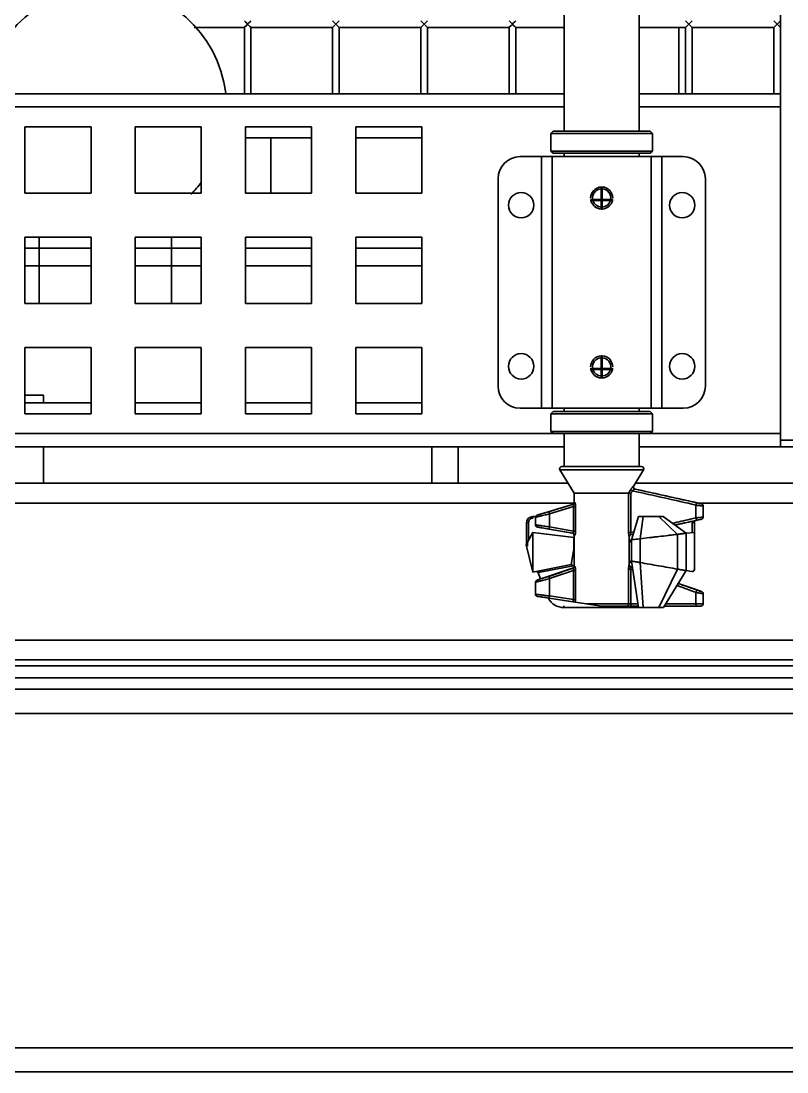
# Model space of a CAD drawing. Header units: millimetres. Extents: x 32496 to 166256, y 3504 to 23939.
# Drawn here: x 98131.5 to 98478.8, y 19902.3 to 20378.4 of the extents above; entities that cross this region are included whole.
import ezdxf

# ---------------------------------------------------------------- set-up
doc = ezdxf.new("R2010")
doc.units = ezdxf.units.MM
doc.layers.get('0').update_dxf_attribs({"lineweight": 35})

# ---------------------------------------------------------------- blocks, each defined once
blk = doc.blocks.new('8-1250')
at = {"linetype": 'Continuous'}
for p, q in [((-1551.13, -33362.79), (-1551.13, -34431.79)), ((-1585.13, -33446.27), (-1585.13, -34431.79)), ((-1487.13, -34414.79), (-1487.13, -33511.79)), ((-1752.81, -34384.79), (-1730.13, -34384.79)), ((-1730.13, -34381.79), (-1727.13, -34384.79)), ((-1730.13, -34384.79), (-1727.13, -34381.79)), ((-1730.13, -34384.79), (-1730.13, -34414.79)), ((-1730.01, -34384.67), (-1729.22, -34383.88)), ((-1729.22, -34383.88), (-1728.63, -34383.29)), ((-1727.13, -34384.79), (-1690.13, -34384.79)), ((-1727.13, -34384.79), (-1727.13, -34414.79)), ((-1690.13, -34381.79), (-1687.13, -34384.79)), ((-1690.13, -34384.79), (-1687.13, -34381.79)), ((-1690.13, -34384.79), (-1690.13, -34414.79)), ((-1690.01, -34384.67), (-1689.22, -34383.88)), ((-1689.22, -34383.88), (-1688.63, -34383.29)), ((-1687.13, -34384.79), (-1650.13, -34384.79)), ((-1687.13, -34384.79), (-1687.13, -34414.79)), ((-1650.13, -34381.79), (-1647.13, -34384.79)), ((-1650.13, -34384.79), (-1647.13, -34381.79)), ((-1650.13, -34384.79), (-1650.13, -34414.79)), ((-1650.01, -34384.67), (-1649.22, -34383.88)), ((-1649.22, -34383.88), (-1648.63, -34383.29)), ((-1647.13, -34384.79), (-1610.13, -34384.79)), ((-1647.13, -34384.79), (-1647.13, -34414.79)), ((-1610.13, -34381.79), (-1607.13, -34384.79)), ((-1610.13, -34384.79), (-1607.13, -34381.79)), ((-1610.13, -34384.79), (-1610.13, -34414.79)), ((-1610.01, -34384.67), (-1609.22, -34383.88)), ((-1609.22, -34383.88), (-1608.63, -34383.29)), ((-1607.13, -34384.79), (-1585.13, -34384.79)), ((-1607.13, -34384.79), (-1607.13, -34414.79)), ((-1551.13, -34384.79), (-1530.13, -34384.79)), ((-1533.13, -34414.79), (-1533.13, -34384.79)), ((-1530.13, -34381.79), (-1527.13, -34384.79)), ((-1530.13, -34384.79), (-1527.13, -34381.79)), ((-1530.13, -34384.79), (-1530.13, -34414.79)), ((-1530.01, -34384.67), (-1529.22, -34383.88)), ((-1529.22, -34383.88), (-1528.63, -34383.29)), ((-1527.13, -34384.79), (-1490.13, -34384.79)), ((-1527.13, -34384.79), (-1527.13, -34414.79)), ((-1490.13, -34381.79), (-1487.13, -34384.79)), ((-1490.13, -34384.79), (-1487.13, -34381.79)), ((-1490.13, -34384.79), (-1490.13, -34414.79)), ((-1490.01, -34384.67), (-1489.22, -34383.88)), ((-1489.22, -34383.88), (-1488.63, -34383.29)), ((-2211.13, -34414.79), (-1585.13, -34414.79)), ((-1551.13, -34414.79), (-1487.13, -34414.79)), ((-1487.13, -34574.79), (-1487.13, -34414.79)), ((-1585.13, -34420.79), (-2211.13, -34420.79)), ((-1487.13, -34420.79), (-1551.13, -34420.79)), ((-1799.63, -34429.79), (-1829.63, -34429.79)), ((-1829.63, -34429.79), (-1829.63, -34459.79)), ((-1799.63, -34459.79), (-1799.63, -34429.79)), ((-1749.63, -34429.79), (-1779.63, -34429.79)), ((-1779.63, -34429.79), (-1779.63, -34459.79)), ((-1749.63, -34459.79), (-1749.63, -34429.79)), ((-1699.63, -34429.79), (-1729.63, -34429.79)), ((-1729.63, -34429.79), (-1729.63, -34459.79)), ((-1699.63, -34459.79), (-1699.63, -34429.79)), ((-1649.63, -34429.79), (-1679.63, -34429.79)), ((-1679.63, -34429.79), (-1679.63, -34459.79)), ((-1649.63, -34459.79), (-1649.63, -34429.79)), ((-1590.13, -34431.79), (-1591.13, -34432.79)), ((-1545.13, -34432.79), (-1591.13, -34432.79)), ((-1591.13, -34432.79), (-1591.13, -34440.79)), ((-1546.13, -34431.79), (-1590.13, -34431.79)), ((-1546.13, -34431.79), (-1545.13, -34432.79)), ((-1545.13, -34432.79), (-1545.13, -34440.79)), ((-1729.63, -34434.79), (-1699.63, -34434.79)), ((-1718.13, -34459.79), (-1718.13, -34434.79)), ((-1679.63, -34434.79), (-1649.63, -34434.79)), ((-1605.13, -34443.29), (-1531.13, -34443.29)), ((-1595.43, -34557.29), (-1595.43, -34443.29)), ((-1591.13, -34440.79), (-1545.13, -34440.79)), ((-1590.13, -34441.79), (-1591.13, -34440.79)), ((-1590.63, -34557.29), (-1590.63, -34443.29)), ((-1590.13, -34441.79), (-1546.13, -34441.79)), ((-1585.13, -34441.79), (-1585.13, -34443.29)), ((-1551.13, -34441.79), (-1551.13, -34443.29)), ((-1546.13, -34441.79), (-1545.13, -34440.79)), ((-1545.63, -34443.29), (-1545.63, -34557.29)), ((-1540.83, -34443.29), (-1540.83, -34557.29)), ((-1615.13, -34453.29), (-1615.13, -34547.29)), ((-1568.38, -34457.05), (-1568.38, -34462.71)), ((-1568.13, -34467.04), (-1568.13, -34457.04)), ((-1568.13, -34467.04), (-1568.13, -34457.04)), ((-1567.88, -34462.71), (-1567.88, -34457.05)), ((-1521.13, -34453.29), (-1521.13, -34547.29)), ((-1829.63, -34459.79), (-1799.63, -34459.79)), ((-1779.63, -34459.79), (-1749.63, -34459.79)), ((-1729.63, -34459.79), (-1699.63, -34459.79)), ((-1679.63, -34459.79), (-1649.63, -34459.79)), ((-1568.38, -34462.71), (-1573.04, -34462.71)), ((-1573.04, -34462.71), (-1573.04, -34462.96)), ((-1572.99, -34463.21), (-1568.38, -34463.21)), ((-1568.38, -34463.21), (-1568.38, -34467.03)), ((-1563.21, -34462.71), (-1567.88, -34462.71)), ((-1567.88, -34463.21), (-1563.27, -34463.21)), ((-1567.88, -34467.03), (-1567.88, -34463.21)), ((-1563.21, -34462.96), (-1563.21, -34462.71)), ((-1799.63, -34479.79), (-1829.63, -34479.79)), ((-1829.63, -34479.79), (-1829.63, -34509.79)), ((-1823.13, -34479.79), (-1823.13, -34509.79)), ((-1799.63, -34509.79), (-1799.63, -34479.79)), ((-1749.63, -34479.79), (-1779.63, -34479.79)), ((-1779.63, -34479.79), (-1779.63, -34509.79)), ((-1763.13, -34479.79), (-1763.13, -34509.79)), ((-1749.63, -34509.79), (-1749.63, -34479.79)), ((-1699.63, -34479.79), (-1729.63, -34479.79)), ((-1729.63, -34479.79), (-1729.63, -34509.79)), ((-1699.63, -34509.79), (-1699.63, -34479.79)), ((-1649.63, -34479.79), (-1679.63, -34479.79)), ((-1679.63, -34479.79), (-1679.63, -34509.79)), ((-1649.63, -34509.79), (-1649.63, -34479.79)), ((-1799.63, -34484.79), (-1829.63, -34484.79)), ((-1749.63, -34484.79), (-1779.63, -34484.79)), ((-1699.63, -34484.79), (-1729.63, -34484.79)), ((-1649.63, -34484.79), (-1679.63, -34484.79)), ((-1799.63, -34492.79), (-1829.63, -34492.79)), ((-1749.63, -34492.79), (-1779.63, -34492.79)), ((-1699.63, -34492.79), (-1729.63, -34492.79)), ((-1649.63, -34492.79), (-1679.63, -34492.79)), ((-1829.63, -34509.79), (-1799.63, -34509.79)), ((-1779.63, -34509.79), (-1749.63, -34509.79)), ((-1729.63, -34509.79), (-1699.63, -34509.79)), ((-1679.63, -34509.79), (-1649.63, -34509.79)), ((-1799.63, -34529.79), (-1829.63, -34529.79)), ((-1829.63, -34529.79), (-1829.63, -34559.79)), ((-1799.63, -34559.79), (-1799.63, -34529.79)), ((-1749.63, -34529.79), (-1779.63, -34529.79)), ((-1779.63, -34529.79), (-1779.63, -34559.79)), ((-1749.63, -34559.79), (-1749.63, -34529.79)), ((-1699.63, -34529.79), (-1729.63, -34529.79)), ((-1729.63, -34529.79), (-1729.63, -34559.79)), ((-1699.63, -34559.79), (-1699.63, -34529.79)), ((-1649.63, -34529.79), (-1679.63, -34529.79)), ((-1679.63, -34529.79), (-1679.63, -34559.79)), ((-1649.63, -34559.79), (-1649.63, -34529.79)), ((-1568.38, -34533.55), (-1568.38, -34539.21)), ((-1568.13, -34543.54), (-1568.13, -34533.54)), ((-1568.13, -34543.54), (-1568.13, -34533.54)), ((-1567.88, -34539.21), (-1567.88, -34533.55)), ((-1568.38, -34539.21), (-1573.04, -34539.21)), ((-1573.04, -34539.21), (-1573.04, -34539.46)), ((-1572.99, -34539.71), (-1568.38, -34539.71)), ((-1568.38, -34539.71), (-1568.38, -34543.53)), ((-1563.21, -34539.21), (-1567.88, -34539.21)), ((-1567.88, -34539.71), (-1563.27, -34539.71)), ((-1567.88, -34543.53), (-1567.88, -34539.71)), ((-1563.21, -34539.46), (-1563.21, -34539.21)), ((-1829.63, -34551.29), (-1821.13, -34551.29)), ((-1821.13, -34554.79), (-1821.13, -34551.29)), ((-1799.63, -34554.79), (-1829.63, -34554.79)), ((-1749.63, -34554.79), (-1779.63, -34554.79)), ((-1699.63, -34554.79), (-1729.63, -34554.79)), ((-1649.63, -34554.79), (-1679.63, -34554.79)), ((-1605.13, -34557.29), (-1531.13, -34557.29)), ((-1585.13, -34557.29), (-1585.13, -34558.79)), ((-1551.13, -34557.29), (-1551.13, -34558.79)), ((-1829.63, -34559.79), (-1799.63, -34559.79)), ((-1779.63, -34559.79), (-1749.63, -34559.79)), ((-1729.63, -34559.79), (-1699.63, -34559.79)), ((-1679.63, -34559.79), (-1649.63, -34559.79)), ((-1590.13, -34558.79), (-1591.13, -34559.79)), ((-1545.13, -34559.79), (-1591.13, -34559.79)), ((-1591.13, -34559.79), (-1591.13, -34567.79)), ((-1546.13, -34558.79), (-1590.13, -34558.79)), ((-1546.13, -34558.79), (-1545.13, -34559.79)), ((-1545.13, -34559.79), (-1545.13, -34567.79)), ((-2211.13, -34568.79), (-1590.13, -34568.79)), ((-1591.13, -34567.79), (-1545.13, -34567.79)), ((-1590.13, -34568.79), (-1591.13, -34567.79)), ((-1590.13, -34568.79), (-1546.13, -34568.79)), ((-1585.13, -34568.79), (-1585.13, -34583.69)), ((-1551.13, -34568.79), (-1551.13, -34583.69)), ((-1546.13, -34568.79), (-1545.13, -34567.79)), ((-1546.13, -34568.79), (-1487.13, -34568.79)), ((-1407.13, -34571.79), (-1487.13, -34571.79)), ((-1487.13, -34571.79), (-1407.13, -34571.79)), ((-1585.13, -34574.79), (-2211.13, -34574.79)), ((-1821.13, -34591.29), (-1821.13, -34574.79)), ((-1645.13, -34574.79), (-1645.13, -34591.29)), ((-1633.13, -34591.29), (-1633.13, -34574.79)), ((-1487.13, -34574.79), (-1551.13, -34574.79)), ((-1487.13, -34574.79), (-1407.13, -34574.79)), ((-1549.21, -34585.21), (-1587.05, -34585.21)), ((-1580.63, -34595.69), (-1587.05, -34585.21)), ((-1550.06, -34583.69), (-1586.19, -34583.69)), ((-1553.61, -34592.39), (-1549.21, -34585.21)), ((-1583.32, -34591.29), (-2309.13, -34591.29)), ((-1555.95, -34595.69), (-1580.63, -34595.69)), ((-1580.63, -34595.69), (-1580.63, -34599.87)), ((-1555.94, -34595.69), (-1555.94, -34613.51)), ((-1553.64, -34592.39), (-1553.61, -34592.39)), ((-1552.97, -34593.89), (-1553.01, -34593.89)), ((-1552.97, -34593.89), (-1528.21, -34599.36)), ((-1386.63, -34591.29), (-1552.93, -34591.29)), ((-1580.73, -34600.29), (-2309.13, -34600.29)), ((-1580.63, -34599.87), (-1580.41, -34599.87)), ((-1554.96, -34613.51), (-1554.96, -34595.97)), ((-1528.21, -34599.36), (-1525.93, -34599.87)), ((-1528.21, -34599.36), (-1523.46, -34600.44)), ((-1523.44, -34600.44), (-1525.93, -34599.87)), ((-1386.63, -34600.29), (-1524.12, -34600.29)), ((-1523.44, -34600.44), (-1523.46, -34600.44)), ((-1581.34, -34600.83), (-1597, -34605.6)), ((-1592.13, -34605.22), (-1591.8, -34605.13)), ((-1591.8, -34605.13), (-1580.95, -34601.84)), ((-1591.8, -34605.13), (-1591.8, -34611.01)), ((-1581.11, -34600.83), (-1581.34, -34600.83)), ((-1579.95, -34601.84), (-1580.95, -34601.84)), ((-1580.95, -34612.93), (-1580.95, -34601.84)), ((-1579.95, -34612.93), (-1579.95, -34601.84)), ((-1525.43, -34606.98), (-1525.43, -34601.16)), ((-1522.13, -34606.59), (-1522.13, -34601.56)), ((-1602.25, -34609.29), (-1602.25, -34618.33)), ((-1601.25, -34609.07), (-1601.25, -34617.09)), ((-1599.36, -34606.29), (-1598.03, -34606.29)), ((-1598.13, -34610.09), (-1598.13, -34606.7)), ((-1597, -34605.6), (-1597.01, -34605.6)), ((-1551.38, -34606.29), (-1554.69, -34616.88)), ((-1551.39, -34606.29), (-1554.69, -34616.88)), ((-1551.38, -34606.29), (-1540.19, -34606.29)), ((-1549.38, -34606.29), (-1550.69, -34616.41)), ((-1542.19, -34606.29), (-1533.8, -34614.41)), ((-1529.83, -34613.94), (-1540.19, -34606.29)), ((-1534.88, -34610.21), (-1528.21, -34608.77)), ((-1525.87, -34608.25), (-1528.22, -34608.77)), ((-1523.46, -34607.71), (-1528.21, -34608.77)), ((-1527.05, -34613.61), (-1527.05, -34609.07)), ((-1526.05, -34616.22), (-1526.05, -34609.29)), ((-1523.45, -34607.71), (-1525.87, -34608.25)), ((-1523.46, -34607.71), (-1523.45, -34607.71)), ((-1523.45, -34607.71), (-1523.34, -34607.68)), ((-1601.72, -34618.02), (-1599.42, -34613.5)), ((-1599.42, -34613.5), (-1580.63, -34615.89)), ((-1599.42, -34631.5), (-1599.42, -34613.5)), ((-1598.13, -34610.09), (-1598.13, -34610.09)), ((-1596.92, -34611.16), (-1597.02, -34611.14)), ((-1596.92, -34611.16), (-1581.45, -34613.9)), ((-1591.8, -34611.01), (-1592.13, -34610.96)), ((-1592.03, -34611.99), (-1581.23, -34613.9)), ((-1580.95, -34612.93), (-1591.8, -34611.01)), ((-1581.45, -34613.9), (-1581.23, -34613.9)), ((-1580.95, -34612.93), (-1579.95, -34612.93)), ((-1555.94, -34613.51), (-1554.96, -34613.51)), ((-1553.54, -34613.2), (-1554.96, -34613.51)), ((-1554.88, -34614.52), (-1553.89, -34614.31)), ((-1554.88, -34614.52), (-1554.84, -34614.52)), ((-1554.84, -34614.52), (-1553.89, -34614.31)), ((-1533.8, -34630.16), (-1533.8, -34614.41)), ((-1529.83, -34613.94), (-1526.13, -34613.5)), ((-1529.83, -34613.94), (-1529.83, -34630.85)), ((-1526.13, -34613.5), (-1526.13, -34630.31)), ((-1602.33, -34619.2), (-1602.01, -34618.57)), ((-1599.42, -34631.5), (-1602.33, -34619.2)), ((-1601.77, -34619.72), (-1602.18, -34618.7)), ((-1602.01, -34618.57), (-1601.72, -34618.02)), ((-1601.77, -34619.72), (-1601.72, -34618.02)), ((-1580.8, -34621.12), (-1580.78, -34615.87)), ((-1580.42, -34614.89), (-1580.63, -34614.89)), ((-1580.63, -34614.89), (-1580.63, -34628.83)), ((-1555.63, -34615.5), (-1555.66, -34615.5)), ((-1555.63, -34615.5), (-1555.63, -34628.18)), ((-1555.63, -34616.99), (-1554.74, -34616.88)), ((-1554.74, -34616.88), (-1554.55, -34616.86)), ((-1554.69, -34616.88), (-1550.69, -34616.41)), ((-1554.69, -34626.49), (-1554.69, -34616.88)), ((-1550.69, -34616.41), (-1550.69, -34627.2)), ((-1526.13, -34616.44), (-1526.05, -34616.22)), ((-1581.99, -34628.05), (-1580.8, -34621.12)), ((-1599.42, -34631.5), (-1581.96, -34628.04)), ((-1596.06, -34631.59), (-1581.12, -34628.63)), ((-1580.63, -34628.83), (-1580.41, -34628.83)), ((-1555.67, -34628.18), (-1555.63, -34628.18)), ((-1555.63, -34627.08), (-1554.57, -34627.26)), ((-1554.73, -34626.49), (-1554.69, -34626.49)), ((-1554.69, -34626.49), (-1551.38, -34647.59)), ((-1554.69, -34626.5), (-1551.39, -34647.59)), ((-1550.69, -34627.2), (-1549.38, -34647.59)), ((-1581.31, -34629.78), (-1597.03, -34635.04)), ((-1596.93, -34631.84), (-1595.82, -34634.63)), ((-1591.8, -34634.42), (-1580.95, -34630.8)), ((-1581.08, -34629.78), (-1581.31, -34629.78)), ((-1579.95, -34630.8), (-1580.95, -34630.8)), ((-1580.95, -34643.92), (-1580.95, -34630.8)), ((-1579.95, -34644.16), (-1579.95, -34630.8)), ((-1554.96, -34630.2), (-1555.94, -34630.2)), ((-1555.94, -34630.2), (-1555.94, -34645.89)), ((-1554.96, -34629.12), (-1555, -34629.12)), ((-1554.24, -34629.38), (-1555, -34629.12)), ((-1554.96, -34629.12), (-1554.24, -34629.37)), ((-1554.96, -34645.89), (-1554.96, -34630.2)), ((-1554.96, -34630.2), (-1554.06, -34630.51)), ((-1533.8, -34630.16), (-1542.19, -34647.59)), ((-1540.18, -34647.56), (-1529.83, -34630.85)), ((-1527.3, -34631.3), (-1529.83, -34630.85)), ((-1598.13, -34641.53), (-1598.13, -34636.15)), ((-1597.03, -34635.04), (-1597.04, -34635.04)), ((-1592.13, -34634.51), (-1591.8, -34634.42)), ((-1591.8, -34634.42), (-1591.8, -34642.3)), ((-1533.37, -34636.61), (-1533.34, -34636.53)), ((-1528.1, -34638.43), (-1523.34, -34640.13)), ((-1596.93, -34642.58), (-1597.03, -34642.57)), ((-1596.9, -34642.59), (-1596.93, -34642.58)), ((-1596.9, -34642.59), (-1568.2, -34646.88)), ((-1591.8, -34642.3), (-1592.13, -34642.26)), ((-1592, -34643.29), (-1581.15, -34644.91)), ((-1580.95, -34643.92), (-1591.8, -34642.3)), ((-1525.43, -34645.89), (-1525.43, -34640.67)), ((-1523.33, -34640.13), (-1523.34, -34640.13)), ((-1522.13, -34645.89), (-1522.13, -34641.3)), ((-1585.22, -34646.86), (-1585.22, -34647.59)), ((-1551.38, -34647.59), (-1585.22, -34647.59)), ((-1580.37, -34645.02), (-1580.63, -34645.02)), ((-1574.82, -34645.89), (-1551.65, -34645.89)), ((-1568.05, -34646.89), (-1551.5, -34646.89)), ((-1551.38, -34647.59), (-1540.19, -34647.59)), ((-1540.19, -34647.59), (-1540.18, -34647.56)), ((-1539.76, -34646.89), (-1523.13, -34646.89)), ((-1539.14, -34645.89), (-1522.13, -34645.89)), ((-1386.63, -34662.29), (-2309.13, -34662.29)), ((-1303.63, -34671.29), (-2392.13, -34671.29)), ((3761.37, -34674.01), (-7907.13, -34674.01)), ((3761.37, -34679.48), (-7907.13, -34679.48)), ((3115.87, -34684.6), (-7857.13, -34684.6)), ((3115.87, -34695.54), (-7857.13, -34695.54)), ((4052.87, -34847.03), (-7783.13, -34847.03)), ((4052.87, -34857.98), (-7783.13, -34857.98))]:
    blk.add_line(p, q, dxfattribs=at)
for points in [[(-1728.63, -34383.29), (-1729.21, -34382.7), (-1729.69, -34382.23)], [(-1727.24, -34381.9), (-1727.56, -34382.22), (-1728.05, -34382.71), (-1728.63, -34383.29)], [(-1728.63, -34383.29), (-1728.04, -34383.88), (-1727.57, -34384.35), (-1727.24, -34384.67)], [(-1688.63, -34383.29), (-1689.21, -34382.7), (-1689.69, -34382.23)], [(-1687.24, -34381.9), (-1687.56, -34382.22), (-1688.05, -34382.71), (-1688.63, -34383.29)], [(-1688.63, -34383.29), (-1688.04, -34383.88), (-1687.57, -34384.35), (-1687.24, -34384.67)], [(-1648.63, -34383.29), (-1649.21, -34382.7), (-1649.69, -34382.23)], [(-1647.24, -34381.9), (-1647.56, -34382.22), (-1648.05, -34382.71), (-1648.63, -34383.29)], [(-1648.63, -34383.29), (-1648.04, -34383.88), (-1647.57, -34384.35), (-1647.24, -34384.67)], [(-1608.63, -34383.29), (-1609.21, -34382.7), (-1609.69, -34382.23)], [(-1607.24, -34381.9), (-1607.56, -34382.22), (-1608.05, -34382.71), (-1608.63, -34383.29)], [(-1608.63, -34383.29), (-1608.04, -34383.88), (-1607.57, -34384.35), (-1607.24, -34384.67)], [(-1528.63, -34383.29), (-1529.21, -34382.7), (-1529.69, -34382.23)], [(-1527.24, -34381.9), (-1527.56, -34382.22), (-1528.05, -34382.71), (-1528.63, -34383.29)], [(-1528.63, -34383.29), (-1528.04, -34383.88), (-1527.57, -34384.35), (-1527.24, -34384.67)], [(-1488.63, -34383.29), (-1489.21, -34382.7), (-1489.69, -34382.23)], [(-1487.24, -34381.9), (-1487.56, -34382.22), (-1488.05, -34382.71), (-1488.63, -34383.29)], [(-1488.63, -34383.29), (-1488.04, -34383.88), (-1487.57, -34384.35), (-1487.24, -34384.67)], [(-1523.44, -34600.44), (-1523.35, -34600.47), (-1523.17, -34600.51), (-1523.04, -34600.54), (-1522.94, -34600.57), (-1522.85, -34600.6), (-1522.74, -34600.64), (-1522.61, -34600.71), (-1522.47, -34600.81), (-1522.34, -34600.94), (-1522.24, -34601.11), (-1522.16, -34601.31), (-1522.13, -34601.53), (-1522.13, -34601.56)], [(-1598.13, -34606.7), (-1598.12, -34606.61), (-1598.06, -34606.33), (-1597.92, -34606.1), (-1597.76, -34605.93), (-1597.62, -34605.83), (-1597.52, -34605.78), (-1597.44, -34605.74), (-1597.37, -34605.72), (-1597.29, -34605.69), (-1597.2, -34605.66), (-1597.1, -34605.63), (-1597.01, -34605.6)], [(-1522.13, -34606.59), (-1522.13, -34606.63), (-1522.16, -34606.85), (-1522.24, -34607.05), (-1522.34, -34607.22), (-1522.47, -34607.35), (-1522.61, -34607.45), (-1522.75, -34607.52), (-1522.85, -34607.56), (-1522.94, -34607.59), (-1523.04, -34607.61), (-1523.17, -34607.64), (-1523.34, -34607.68)], [(-1597.02, -34611.14), (-1597.12, -34611.12), (-1597.2, -34611.11), (-1597.26, -34611.09), (-1597.32, -34611.08), (-1597.39, -34611.06), (-1597.49, -34611.03), (-1597.63, -34610.96), (-1597.8, -34610.83), (-1597.96, -34610.65), (-1598.07, -34610.42), (-1598.13, -34610.16), (-1598.13, -34610.09)], [(-1554.55, -34616.86), (-1554.14, -34616.81), (-1553.5, -34616.74)], [(-1552.68, -34616.64), (-1551.71, -34616.53), (-1550.69, -34616.41)], [(-1598.13, -34636.15), (-1598.12, -34636.04), (-1598.05, -34635.76), (-1597.91, -34635.52), (-1597.75, -34635.36), (-1597.61, -34635.27), (-1597.52, -34635.22), (-1597.44, -34635.19), (-1597.36, -34635.15), (-1597.28, -34635.12), (-1597.18, -34635.09), (-1597.06, -34635.05), (-1597.04, -34635.04)], [(-1533.39, -34636.6), (-1526.19, -34639.1), (-1523.33, -34640.13)], [(-1597.03, -34642.57), (-1597.12, -34642.56), (-1597.19, -34642.54), (-1597.25, -34642.53), (-1597.31, -34642.52), (-1597.37, -34642.5), (-1597.48, -34642.47), (-1597.64, -34642.39), (-1597.81, -34642.26), (-1597.96, -34642.08), (-1598.07, -34641.86), (-1598.13, -34641.6), (-1598.13, -34641.53)], [(-1523.33, -34640.13), (-1523.22, -34640.17), (-1523.04, -34640.24), (-1522.9, -34640.3), (-1522.8, -34640.34), (-1522.7, -34640.39), (-1522.57, -34640.46), (-1522.42, -34640.59), (-1522.28, -34640.77), (-1522.18, -34640.99), (-1522.13, -34641.24), (-1522.13, -34641.3)]]:
    blk.add_lwpolyline(points, dxfattribs=at)
for centre in [(-1604.63, -34465.29), (-1531.63, -34465.29), (-1604.63, -34538.29), (-1531.63, -34538.29)]:
    blk.add_circle(centre, 5.75, dxfattribs=at)
for centre, radius, start, end in [((-1793.13, -34421.29), 55, 6.9888, 172.9825), ((-1605.13, -34453.29), 10, 90, 180), ((-1531.13, -34453.29), 10, 0, 90), ((-1793.13, -34421.29), 55, 314.8525, 322.5154), ((-1568.13, -34462.04), 5, 92.866, 180), ((-1568.13, -34462.04), 5, 87.1597, 92.8498), ((-1568.13, -34462.04), 5, 0, 87.1335), ((-1568.13, -34462.04), 4.13, 93.467, 189.3474), ((-1568.13, -34462.04), 4, 90, 93.5854), ((-1568.13, -34462.04), 4, 86.4157, 90), ((-1568.13, -34462.04), 4.13, 350.6526, 86.533), ((-1568.13, -34462.04), 5, 187.0798, 190.6197), ((-1568.13, -34462.04), 5, 190.5936, 193.5369), ((-1568.13, -34462.04), 5, 193.5497, 267.134), ((-1568.13, -34462.04), 4.13, 196.4614, 266.533), ((-1568.13, -34462.04), 4, 189.6635, 197.0293), ((-1568.13, -34462.04), 4, 266.4167, 270), ((-1568.13, -34462.04), 5, 267.1478, 272.8715), ((-1568.13, -34462.04), 4, 270, 273.5849), ((-1568.13, -34462.04), 5, 272.8665, 346.4503), ((-1568.13, -34462.04), 4.13, 273.467, 343.5386), ((-1568.13, -34462.04), 4, 342.9707, 350.3365), ((-1568.13, -34462.04), 5, 346.4685, 349.4113), ((-1568.13, -34462.04), 5, 349.3804, 352.9203), ((-1568.13, -34538.54), 5, 92.866, 180), ((-1568.13, -34538.54), 5, 87.1597, 92.8498), ((-1568.13, -34538.54), 5, 0, 87.1335), ((-1568.13, -34538.54), 4.13, 93.467, 189.3474), ((-1568.13, -34538.54), 4, 90, 93.5854), ((-1568.13, -34538.54), 4, 86.4151, 90), ((-1568.13, -34538.54), 4.13, 350.6526, 86.533), ((-1568.13, -34538.54), 5, 187.0798, 190.6197), ((-1568.13, -34538.54), 5, 190.5935, 193.5369), ((-1568.13, -34538.54), 5, 193.5497, 267.134), ((-1568.13, -34538.54), 4.13, 196.4614, 266.533), ((-1568.13, -34538.54), 4, 189.6635, 197.0293), ((-1568.13, -34538.54), 4, 266.4167, 270), ((-1568.13, -34538.54), 4, 270, 273.5849), ((-1568.13, -34538.54), 5, 272.8665, 346.4503), ((-1568.13, -34538.54), 4.13, 273.467, 343.5386), ((-1568.13, -34538.54), 4, 342.9707, 350.3365), ((-1568.13, -34538.54), 5, 346.4685, 349.4113), ((-1568.13, -34538.54), 5, 349.3804, 352.9203), ((-1605.13, -34547.29), 10, 180, 270), ((-1568.13, -34538.54), 5, 267.1478, 272.8715), ((-1531.13, -34547.29), 10, 270, 0), ((-1586.19, -34584.69), 1, 90, 211.4875), ((-1550.06, -34584.69), 1, 328.5125, 90), ((-2298.21, -34131.37), 875.53, 327.97208, 328.09093), ((-2207.39, -34182.56), 772.38, 327.6399, 327.75394), ((-1552.76, -34592.92), 1, 148.5125, 257.5428), ((-1581.63, -34599.87), 1, 286.9293, 0), ((-1599.25, -34609.29), 3, 92.1421, 179.9966), ((-1529.05, -34609.29), 3, 359.9966, 18.7777), ((-1581.63, -34614.89), 1, 0, 79.9293), ((-1554.63, -34615.5), 1, 102.1886, 180), ((-1601.25, -34618.33), 1, 179.9965, 201.7613), ((-1581.63, -34628.83), 1, 288.5, 0), ((-1554.63, -34628.18), 1, 180, 250.8803), ((-1597.86, -34632.21), 1, 21.7616, 93.7411), ((271.05, -40202.23), 5872.19, 108.385411, 108.49941), ((-1527.13, -34630.31), 1, 260.0579, 0), ((-1585.22, -34639.59), 8, 207.6323, 269.9966), ((-1575.02, -34623.95), 20.83, 253.4636, 253.614), ((-1573.31, -34592.9), 52.6, 262.0095, 262.2854), ((-1568.05, -34645.89), 1, 261.5, 270), ((-1542.94, -34639.59), 8, 293.1779, 294.0382), ((-1523.13, -34645.89), 1, 270, 0)]:
    blk.add_arc(centre, radius, start, end, dxfattribs=at)
for points, knots in [([(-1555.95, -34595.69), (-1555.95, -34595.69), (-1555.94, -34595.69), (-1555.94, -34595.69), (-1555.94, -34595.69)], [0, 0, 0, 0, 0.496886, 1, 1, 1, 1]), ([(-1554.96, -34595.97), (-1555.07, -34595.94), (-1555.39, -34595.85), (-1555.72, -34595.75), (-1555.94, -34595.69)], [0, 0, 0, 0, 0.33359, 1, 1, 1, 1]), ([(-1553.64, -34592.39), (-1553.65, -34592.39), (-1553.67, -34592.41), (-1553.7, -34592.43), (-1553.75, -34592.48), (-1553.81, -34592.54), (-1553.87, -34592.61), (-1553.98, -34592.74), (-1554.14, -34592.93), (-1554.34, -34593.19), (-1554.55, -34593.49), (-1554.77, -34593.81), (-1554.91, -34594.03), (-1554.99, -34594.15)], [0, 0, 0, 0, 0.010036, 0.029396, 0.058071, 0.095826, 0.142229, 0.196176, 0.323596, 0.473805, 0.639783, 0.817141, 1, 1, 1, 1]), ([(-1554.14, -34594.67), (-1554.32, -34594.56), (-1554.57, -34594.4), (-1554.85, -34594.23), (-1554.95, -34594.17), (-1554.99, -34594.15)], [0, 0, 0, 0, 0.650431, 0.877879, 1, 1, 1, 1]), ([(-1554.14, -34594.67), (-1554.02, -34594.57), (-1553.84, -34594.42), (-1553.59, -34594.24), (-1553.43, -34594.12), (-1553.28, -34594.03), (-1553.17, -34593.96), (-1553.1, -34593.93), (-1553.06, -34593.91), (-1553.03, -34593.9), (-1553.01, -34593.89), (-1553.01, -34593.89)], [0, 0, 0, 0, 0.344207, 0.507801, 0.658616, 0.78891, 0.893666, 0.933953, 0.965277, 0.987348, 1, 1, 1, 1]), ([(-1554.14, -34594.67), (-1549.29, -34595.75), (-1539.72, -34597.9), (-1530.15, -34600.07), (-1525.43, -34601.17)], [0, 0, 0, 0, 0.505729, 1, 1, 1, 1]), ([(-1553.64, -34592.39), (-1553.67, -34592.43), (-1553.75, -34592.59), (-1553.79, -34592.78), (-1553.79, -34592.92)], [0, 0, 0, 0, 0.232143, 1, 1, 1, 1]), ([(-1553.79, -34592.92), (-1553.79, -34593.03), (-1553.75, -34593.27), (-1553.57, -34593.58), (-1553.31, -34593.79), (-1553.11, -34593.87), (-1553.01, -34593.89)], [0, 0, 0, 0, 0.261674, 0.525393, 0.775295, 1, 1, 1, 1]), ([(-1528.22, -34599.43), (-1532.31, -34598.5), (-1540.57, -34596.65), (-1548.83, -34594.81), (-1553.01, -34593.89)], [0, 0, 0, 0, 0.495116, 1, 1, 1, 1]), ([(-1581.11, -34600.83), (-1580.91, -34600.77), (-1580.55, -34600.51), (-1580.41, -34600.08), (-1580.41, -34599.87)], [0, 0, 0, 0, 0.497546, 1, 1, 1, 1]), ([(-1579.95, -34601.84), (-1579.95, -34601.59), (-1579.97, -34601.12), (-1580.08, -34600.51), (-1580.21, -34600.11), (-1580.32, -34599.92), (-1580.39, -34599.87), (-1580.41, -34599.87)], [0, 0, 0, 0, 0.36478, 0.67883, 0.896618, 0.961503, 1, 1, 1, 1]), ([(-1531.64, -34598.62), (-1531.35, -34598.68), (-1530.21, -34598.92), (-1529.06, -34599.17), (-1528.21, -34599.36)], [0, 0, 0, 0, 0.254214, 1, 1, 1, 1]), ([(-1524.9, -34600.19), (-1525.17, -34600.12), (-1526.28, -34599.87), (-1527.39, -34599.62), (-1528.22, -34599.43)], [0, 0, 0, 0, 0.249469, 1, 1, 1, 1]), ([(-1524.9, -34600.19), (-1524.94, -34600.18), (-1525.03, -34600.24), (-1525.11, -34600.34), (-1525.23, -34600.52), (-1525.34, -34600.8), (-1525.4, -34601.04), (-1525.43, -34601.16)], [0, 0, 0, 0, 0.125002, 0.226611, 0.355508, 0.67167, 1, 1, 1, 1]), ([(-1523.56, -34600.47), (-1523.67, -34600.45), (-1524.11, -34600.36), (-1524.55, -34600.27), (-1524.9, -34600.19)], [0, 0, 0, 0, 0.231241, 1, 1, 1, 1]), ([(-1523.23, -34600.54), (-1523.25, -34600.53), (-1523.37, -34600.51), (-1523.48, -34600.49), (-1523.56, -34600.47)], [0, 0, 0, 0, 0.222408, 1, 1, 1, 1]), ([(-1523.46, -34600.44), (-1523.43, -34600.45), (-1523.32, -34600.47), (-1523.22, -34600.5), (-1523.15, -34600.52)], [0, 0, 0, 0, 0.280968, 1, 1, 1, 1]), ([(-1523.15, -34600.52), (-1523.11, -34600.53), (-1523.06, -34600.54), (-1523, -34600.55), (-1522.97, -34600.56), (-1522.94, -34600.57), (-1522.93, -34600.58), (-1522.92, -34600.58), (-1522.91, -34600.58), (-1522.91, -34600.59), (-1522.92, -34600.59), (-1522.92, -34600.59), (-1522.93, -34600.59), (-1522.95, -34600.58), (-1522.97, -34600.58), (-1523.03, -34600.57), (-1523.11, -34600.56), (-1523.19, -34600.55), (-1523.23, -34600.54)], [0, 0, 0, 0, 0.196732, 0.273735, 0.335828, 0.382571, 0.413781, 0.423565, 0.429552, 0.432293, 0.435653, 0.442552, 0.453321, 0.486584, 0.535387, 0.599506, 0.772176, 1, 1, 1, 1]), ([(-1598.13, -34606.7), (-1598.13, -34606.7), (-1598.11, -34606.69), (-1598.09, -34606.69), (-1598.06, -34606.67), (-1598, -34606.66), (-1597.94, -34606.64), (-1597.82, -34606.61), (-1597.64, -34606.56), (-1597.38, -34606.49), (-1597.07, -34606.42), (-1596.71, -34606.33), (-1596.31, -34606.24), (-1595.88, -34606.13), (-1595.23, -34605.98), (-1594.35, -34605.77), (-1593.26, -34605.5), (-1592.51, -34605.31), (-1592.13, -34605.22)], [0, 0, 0, 0, 0.001636, 0.00559, 0.011998, 0.020882, 0.032207, 0.045913, 0.080127, 0.123192, 0.175087, 0.234652, 0.300966, 0.374099, 0.453253, 0.62429, 0.8095, 1, 1, 1, 1]), ([(-1592.14, -34604.18), (-1593.1, -34604.47), (-1594.44, -34604.86), (-1596.06, -34605.32), (-1596.73, -34605.52), (-1597, -34605.6)], [0, 0, 0, 0, 0.59111, 0.830375, 1, 1, 1, 1]), ([(-1592.14, -34604.18), (-1592.14, -34604.18), (-1592.13, -34604.19), (-1592.12, -34604.21), (-1592.09, -34604.26), (-1592.06, -34604.35), (-1592.01, -34604.47), (-1591.96, -34604.62), (-1591.89, -34604.84), (-1591.83, -34605.02), (-1591.8, -34605.13)], [0, 0, 0, 0, 0.008478, 0.024601, 0.083085, 0.178864, 0.308694, 0.466592, 0.641874, 1, 1, 1, 1]), ([(-1581.11, -34600.83), (-1581.09, -34600.83), (-1581.04, -34600.84), (-1580.99, -34600.9), (-1580.94, -34600.99), (-1580.9, -34601.11), (-1580.88, -34601.27), (-1580.88, -34601.52), (-1580.92, -34601.71), (-1580.95, -34601.84)], [0, 0, 0, 0, 0.05395, 0.122041, 0.212809, 0.329306, 0.469619, 0.630912, 1, 1, 1, 1]), ([(-1525.43, -34601.16), (-1525.36, -34601.17), (-1525.1, -34601.21), (-1524.83, -34601.25), (-1524.63, -34601.27)], [0, 0, 0, 0, 0.246392, 1, 1, 1, 1]), ([(-1524.63, -34601.27), (-1524.47, -34601.29), (-1524.15, -34601.33), (-1523.69, -34601.39), (-1523.27, -34601.44), (-1522.94, -34601.48), (-1522.71, -34601.51), (-1522.56, -34601.52), (-1522.44, -34601.54), (-1522.33, -34601.55), (-1522.25, -34601.56), (-1522.19, -34601.56), (-1522.16, -34601.56), (-1522.14, -34601.56), (-1522.13, -34601.56), (-1522.13, -34601.56), (-1522.13, -34601.56)], [0, 0, 0, 0, 0.193425, 0.378978, 0.551723, 0.703439, 0.770093, 0.828992, 0.879924, 0.922635, 0.956206, 0.98034, 0.988878, 0.994994, 0.99867, 1, 1, 1, 1]), ([(-1601.25, -34609.07), (-1601.37, -34609.07), (-1601.55, -34609.08), (-1601.79, -34609.1), (-1601.95, -34609.13), (-1602.08, -34609.16), (-1602.18, -34609.2), (-1602.25, -34609.25), (-1602.25, -34609.29)], [0, 0, 0, 0, 0.350013, 0.521114, 0.675512, 0.803255, 0.89886, 1, 1, 1, 1]), ([(-1601.25, -34609.07), (-1601.25, -34608.82), (-1601.15, -34608.31), (-1600.74, -34607.66), (-1600.1, -34607.21), (-1599.59, -34607.08), (-1599.34, -34607.07)], [0, 0, 0, 0, 0.247435, 0.496244, 0.747245, 1, 1, 1, 1]), ([(-1599.36, -34606.29), (-1599.36, -34606.29), (-1599.36, -34606.3), (-1599.36, -34606.3), (-1599.36, -34606.32), (-1599.36, -34606.35), (-1599.36, -34606.38), (-1599.35, -34606.43), (-1599.35, -34606.52), (-1599.35, -34606.63), (-1599.35, -34606.77), (-1599.33, -34606.91), (-1599.33, -34607.02), (-1599.34, -34607.07)], [0, 0, 0, 0, 0.004573, 0.018197, 0.040776, 0.072214, 0.11235, 0.160781, 0.280754, 0.428836, 0.601763, 0.795931, 1, 1, 1, 1]), ([(-1525.43, -34606.98), (-1526.31, -34607.18), (-1529.84, -34607.98), (-1533.37, -34608.76), (-1536.03, -34609.35)], [0, 0, 0, 0, 0.248328, 1, 1, 1, 1]), ([(-1534.92, -34610.18), (-1534.36, -34610.06), (-1532.13, -34609.57), (-1529.89, -34609.07), (-1528.22, -34608.7)], [0, 0, 0, 0, 0.251036, 1, 1, 1, 1]), ([(-1528.22, -34608.77), (-1528.48, -34608.82), (-1529.54, -34609.05), (-1530.61, -34609.28), (-1531.41, -34609.45)], [0, 0, 0, 0, 0.246046, 1, 1, 1, 1]), ([(-1528.22, -34608.7), (-1527.95, -34608.64), (-1526.84, -34608.39), (-1525.73, -34608.15), (-1524.9, -34607.96)], [0, 0, 0, 0, 0.250532, 1, 1, 1, 1]), ([(-1526.05, -34609.29), (-1526.05, -34609.26), (-1526.12, -34609.21), (-1526.22, -34609.17), (-1526.35, -34609.13), (-1526.51, -34609.11), (-1526.74, -34609.08), (-1526.93, -34609.07), (-1527.05, -34609.07)], [0, 0, 0, 0, 0.10114, 0.196745, 0.32449, 0.478889, 0.649991, 1, 1, 1, 1]), ([(-1524.63, -34606.88), (-1524.7, -34606.89), (-1524.96, -34606.92), (-1525.23, -34606.96), (-1525.43, -34606.98)], [0, 0, 0, 0, 0.254138, 1, 1, 1, 1]), ([(-1524.9, -34607.96), (-1524.95, -34607.97), (-1525.03, -34607.91), (-1525.12, -34607.81), (-1525.2, -34607.68), (-1525.27, -34607.52), (-1525.36, -34607.29), (-1525.4, -34607.11), (-1525.43, -34606.98)], [0, 0, 0, 0, 0.124928, 0.226473, 0.355256, 0.506808, 0.671618, 1, 1, 1, 1]), ([(-1524.9, -34607.96), (-1524.79, -34607.93), (-1524.34, -34607.84), (-1523.89, -34607.74), (-1523.56, -34607.68)], [0, 0, 0, 0, 0.255482, 1, 1, 1, 1]), ([(-1522.13, -34606.59), (-1522.13, -34606.59), (-1522.13, -34606.59), (-1522.14, -34606.59), (-1522.16, -34606.59), (-1522.19, -34606.59), (-1522.25, -34606.6), (-1522.33, -34606.61), (-1522.44, -34606.62), (-1522.56, -34606.63), (-1522.71, -34606.65), (-1522.94, -34606.67), (-1523.27, -34606.71), (-1523.69, -34606.76), (-1524.15, -34606.82), (-1524.47, -34606.86), (-1524.63, -34606.88)], [0, 0, 0, 0, 0.001316, 0.004982, 0.01109, 0.019628, 0.043806, 0.07725, 0.119952, 0.17124, 0.230094, 0.296331, 0.448683, 0.620756, 0.806986, 1, 1, 1, 1]), ([(-1523.56, -34607.68), (-1523.53, -34607.67), (-1523.42, -34607.65), (-1523.31, -34607.63), (-1523.23, -34607.62)], [0, 0, 0, 0, 0.276745, 1, 1, 1, 1]), ([(-1523.15, -34607.64), (-1523.17, -34607.64), (-1523.28, -34607.67), (-1523.38, -34607.69), (-1523.46, -34607.71)], [0, 0, 0, 0, 0.217132, 1, 1, 1, 1]), ([(-1523.23, -34607.62), (-1523.18, -34607.61), (-1523.13, -34607.6), (-1523.05, -34607.59), (-1523.01, -34607.58), (-1522.98, -34607.57), (-1522.95, -34607.57), (-1522.93, -34607.57), (-1522.92, -34607.57), (-1522.92, -34607.57), (-1522.92, -34607.57), (-1522.92, -34607.58), (-1522.93, -34607.58), (-1522.95, -34607.58), (-1522.97, -34607.59), (-1523.01, -34607.6), (-1523.07, -34607.62), (-1523.12, -34607.63), (-1523.15, -34607.64)], [0, 0, 0, 0, 0.226445, 0.319214, 0.397514, 0.460779, 0.508701, 0.541069, 0.557818, 0.560836, 0.563834, 0.570242, 0.580479, 0.612641, 0.660383, 0.723515, 0.801544, 1, 1, 1, 1]), ([(-1592.13, -34610.96), (-1592.52, -34610.9), (-1593.28, -34610.79), (-1594.38, -34610.63), (-1595.26, -34610.51), (-1595.91, -34610.42), (-1596.34, -34610.36), (-1596.74, -34610.31), (-1597.09, -34610.26), (-1597.39, -34610.21), (-1597.62, -34610.18), (-1597.77, -34610.16), (-1597.86, -34610.14), (-1597.94, -34610.13), (-1598.01, -34610.12), (-1598.06, -34610.11), (-1598.09, -34610.1), (-1598.11, -34610.1), (-1598.13, -34610.09), (-1598.13, -34610.09)], [0, 0, 0, 0, 0.194475, 0.380433, 0.55302, 0.631441, 0.704377, 0.770709, 0.829194, 0.880022, 0.922582, 0.940427, 0.955956, 0.969167, 0.980056, 0.988606, 0.994789, 0.998582, 1, 1, 1, 1]), ([(-1596.89, -34611.16), (-1596.82, -34611.17), (-1596.53, -34611.23), (-1596.23, -34611.28), (-1595.99, -34611.32)], [0, 0, 0, 0, 0.203045, 1, 1, 1, 1]), ([(-1595.99, -34611.32), (-1595.71, -34611.36), (-1594.39, -34611.58), (-1593.07, -34611.81), (-1592.03, -34611.99)], [0, 0, 0, 0, 0.210181, 1, 1, 1, 1]), ([(-1592.03, -34611.99), (-1592.02, -34611.99), (-1592.02, -34611.98), (-1592.01, -34611.97), (-1592, -34611.95), (-1591.99, -34611.9), (-1591.96, -34611.82), (-1591.93, -34611.69), (-1591.9, -34611.54), (-1591.85, -34611.31), (-1591.82, -34611.13), (-1591.8, -34611.01)], [0, 0, 0, 0, 0.007616, 0.02275, 0.046507, 0.079555, 0.1743, 0.303875, 0.462304, 0.638718, 1, 1, 1, 1]), ([(-1580.95, -34612.93), (-1580.93, -34613.06), (-1580.92, -34613.24), (-1580.95, -34613.48), (-1580.99, -34613.63), (-1581.04, -34613.75), (-1581.11, -34613.85), (-1581.18, -34613.91), (-1581.23, -34613.9)], [0, 0, 0, 0, 0.35597, 0.514267, 0.655243, 0.774568, 0.871193, 1, 1, 1, 1]), ([(-1580.42, -34614.89), (-1580.42, -34614.78), (-1580.46, -34614.54), (-1580.63, -34614.23), (-1580.9, -34614), (-1581.12, -34613.92), (-1581.23, -34613.9)], [0, 0, 0, 0, 0.243906, 0.502501, 0.759593, 1, 1, 1, 1]), ([(-1580.42, -34614.89), (-1580.39, -34614.89), (-1580.33, -34614.84), (-1580.22, -34614.66), (-1580.08, -34614.26), (-1579.98, -34613.65), (-1579.95, -34613.18), (-1579.95, -34612.93)], [0, 0, 0, 0, 0.038346, 0.102849, 0.319295, 0.632775, 1, 1, 1, 1]), ([(-1555.94, -34613.51), (-1555.94, -34613.77), (-1555.93, -34614.14), (-1555.88, -34614.6), (-1555.84, -34614.9), (-1555.79, -34615.14), (-1555.75, -34615.31), (-1555.72, -34615.41), (-1555.7, -34615.45), (-1555.68, -34615.48), (-1555.67, -34615.5), (-1555.66, -34615.5)], [0, 0, 0, 0, 0.377273, 0.54822, 0.698731, 0.823031, 0.915686, 0.949521, 0.974666, 0.991147, 1, 1, 1, 1]), ([(-1554.88, -34614.52), (-1554.98, -34614.54), (-1555.2, -34614.63), (-1555.46, -34614.86), (-1555.63, -34615.16), (-1555.66, -34615.39), (-1555.66, -34615.5)], [0, 0, 0, 0, 0.242339, 0.499574, 0.757062, 1, 1, 1, 1]), ([(-1554.88, -34614.52), (-1554.89, -34614.52), (-1554.92, -34614.5), (-1554.96, -34614.4), (-1555, -34614.2), (-1555.01, -34613.88), (-1554.98, -34613.64), (-1554.96, -34613.51)], [0, 0, 0, 0, 0.032307, 0.091995, 0.303096, 0.618414, 1, 1, 1, 1]), ([(-1550.69, -34616.41), (-1549.29, -34616.24), (-1547.17, -34615.99), (-1544.36, -34615.66), (-1541.54, -34615.33), (-1538.73, -34614.99), (-1535.91, -34614.65), (-1534.5, -34614.48), (-1533.8, -34614.41)], [0, 0, 0, 0, 0.25, 0.375, 0.5, 0.749998, 0.875001, 1, 1, 1, 1]), ([(-1533.8, -34614.41), (-1533.56, -34614.38), (-1533.09, -34614.32), (-1532.4, -34614.24), (-1531.75, -34614.17), (-1530.9, -34614.06), (-1530.27, -34613.99), (-1529.83, -34613.94)], [0, 0, 0, 0, 0.181081, 0.356442, 0.520206, 0.667172, 1, 1, 1, 1]), ([(-1601.48, -34617.54), (-1601.58, -34617.54), (-1601.73, -34617.55), (-1601.91, -34617.55), (-1602.03, -34617.56), (-1602.12, -34617.56), (-1602.19, -34617.57), (-1602.22, -34617.57), (-1602.25, -34617.58), (-1602.25, -34617.59)], [0, 0, 0, 0, 0.3986, 0.570579, 0.717818, 0.836587, 0.923956, 0.97765, 1, 1, 1, 1]), ([(-1580.8, -34617.05), (-1580.79, -34617.07), (-1580.73, -34617.11), (-1580.67, -34617.13), (-1580.63, -34617.15)], [0, 0, 0, 0, 0.382584, 1, 1, 1, 1]), ([(-1580.63, -34617.85), (-1580.67, -34617.86), (-1580.74, -34617.89), (-1580.79, -34617.95), (-1580.8, -34617.98)], [0, 0, 0, 0, 0.604772, 1, 1, 1, 1]), ([(-1555.63, -34617.24), (-1555.51, -34617.24), (-1555.33, -34617.23), (-1555.11, -34617.2), (-1554.97, -34617.18), (-1554.86, -34617.14), (-1554.76, -34617.11), (-1554.69, -34617.06), (-1554.69, -34617.02)], [0, 0, 0, 0, 0.367684, 0.532593, 0.677693, 0.798636, 0.892406, 1, 1, 1, 1]), ([(-1554.69, -34618), (-1554.69, -34617.96), (-1554.76, -34617.9), (-1554.86, -34617.85), (-1555.02, -34617.79), (-1555.28, -34617.75), (-1555.51, -34617.73), (-1555.63, -34617.73)], [0, 0, 0, 0, 0.119744, 0.21504, 0.335499, 0.640314, 1, 1, 1, 1]), ([(-1580.64, -34621), (-1580.68, -34621.01), (-1580.75, -34621.03), (-1580.8, -34621.09), (-1580.8, -34621.12)], [0, 0, 0, 0, 0.609116, 1, 1, 1, 1]), ([(-1581.86, -34628.07), (-1581.88, -34628.06), (-1581.91, -34628.05), (-1581.95, -34628.04), (-1581.96, -34628.04)], [0, 0, 0, 0, 0.593378, 1, 1, 1, 1]), ([(-1581.12, -34628.63), (-1581.25, -34628.51), (-1581.44, -34628.34), (-1581.69, -34628.16), (-1581.8, -34628.09), (-1581.86, -34628.07)], [0, 0, 0, 0, 0.57607, 0.815229, 1, 1, 1, 1]), ([(-1581.08, -34629.78), (-1580.89, -34629.71), (-1580.54, -34629.45), (-1580.41, -34629.03), (-1580.41, -34628.83)], [0, 0, 0, 0, 0.4976, 1, 1, 1, 1]), ([(-1579.95, -34630.8), (-1579.95, -34630.55), (-1579.97, -34630.08), (-1580.08, -34629.47), (-1580.21, -34629.07), (-1580.32, -34628.88), (-1580.39, -34628.83), (-1580.41, -34628.83)], [0, 0, 0, 0, 0.364029, 0.678206, 0.89648, 0.961481, 1, 1, 1, 1]), ([(-1555.67, -34628.18), (-1555.67, -34628.18), (-1555.69, -34628.19), (-1555.7, -34628.22), (-1555.72, -34628.27), (-1555.75, -34628.37), (-1555.79, -34628.54), (-1555.84, -34628.79), (-1555.88, -34629.09), (-1555.92, -34629.44), (-1555.94, -34629.81), (-1555.94, -34630.07), (-1555.94, -34630.2)], [0, 0, 0, 0, 0.008913, 0.02557, 0.050911, 0.084997, 0.179232, 0.303886, 0.455373, 0.625651, 0.809758, 1, 1, 1, 1]), ([(-1555.67, -34628.18), (-1555.67, -34628.38), (-1555.54, -34628.8), (-1555.19, -34629.06), (-1555, -34629.12)], [0, 0, 0, 0, 0.500417, 1, 1, 1, 1]), ([(-1555.63, -34627.01), (-1555.54, -34626.94), (-1555.36, -34626.81), (-1555.14, -34626.67), (-1554.98, -34626.57), (-1554.88, -34626.52), (-1554.8, -34626.49), (-1554.75, -34626.48), (-1554.73, -34626.49)], [0, 0, 0, 0, 0.327732, 0.621494, 0.748417, 0.856675, 0.941807, 1, 1, 1, 1]), ([(-1550.69, -34627.2), (-1550.95, -34627.14), (-1551.46, -34627.06), (-1552.2, -34626.93), (-1552.78, -34626.83), (-1553.21, -34626.75), (-1553.5, -34626.7), (-1553.77, -34626.66), (-1554, -34626.61), (-1554.2, -34626.58), (-1554.38, -34626.55), (-1554.51, -34626.53), (-1554.61, -34626.51), (-1554.65, -34626.5), (-1554.69, -34626.49), (-1554.69, -34626.49)], [0, 0, 0, 0, 0.193543, 0.380123, 0.552463, 0.631295, 0.704203, 0.770432, 0.829302, 0.880162, 0.922483, 0.955959, 0.980324, 0.995129, 1, 1, 1, 1]), ([(-1592.17, -34633.47), (-1593.12, -34633.79), (-1594.46, -34634.23), (-1596.09, -34634.73), (-1596.75, -34634.95), (-1597.03, -34635.04)], [0, 0, 0, 0, 0.590092, 0.829738, 1, 1, 1, 1]), ([(-1596.93, -34631.84), (-1596.94, -34631.83), (-1596.93, -34631.79), (-1596.89, -34631.75), (-1596.81, -34631.71), (-1596.71, -34631.67), (-1596.58, -34631.64), (-1596.42, -34631.62), (-1596.25, -34631.6), (-1596.12, -34631.59), (-1596.06, -34631.59)], [0, 0, 0, 0, 0.045034, 0.103894, 0.190094, 0.305648, 0.448835, 0.615696, 0.80136, 1, 1, 1, 1]), ([(-1596.26, -34630.88), (-1596.25, -34630.87), (-1596.24, -34630.9), (-1596.23, -34630.93), (-1596.21, -34630.99), (-1596.18, -34631.08), (-1596.15, -34631.19), (-1596.11, -34631.36), (-1596.08, -34631.49), (-1596.06, -34631.59)], [0, 0, 0, 0, 0.019852, 0.072064, 0.160258, 0.282724, 0.435693, 0.611826, 1, 1, 1, 1]), ([(-1592.17, -34633.47), (-1592.16, -34633.48), (-1592.16, -34633.48), (-1592.14, -34633.51), (-1592.12, -34633.56), (-1592.08, -34633.65), (-1592.03, -34633.77), (-1591.97, -34633.92), (-1591.89, -34634.14), (-1591.83, -34634.31), (-1591.8, -34634.42)], [0, 0, 0, 0, 0.008676, 0.025019, 0.083879, 0.179885, 0.309767, 0.467544, 0.642572, 1, 1, 1, 1]), ([(-1581.08, -34629.78), (-1581.06, -34629.78), (-1581.02, -34629.79), (-1580.96, -34629.85), (-1580.92, -34629.94), (-1580.89, -34630.06), (-1580.87, -34630.22), (-1580.88, -34630.47), (-1580.91, -34630.67), (-1580.95, -34630.8)], [0, 0, 0, 0, 0.052772, 0.11939, 0.209124, 0.325243, 0.465847, 0.628024, 1, 1, 1, 1]), ([(-1554.96, -34630.2), (-1555, -34630.06), (-1555.04, -34629.86), (-1555.07, -34629.6), (-1555.08, -34629.43), (-1555.07, -34629.3), (-1555.05, -34629.22), (-1555.04, -34629.16), (-1555.02, -34629.14), (-1555.01, -34629.12), (-1555, -34629.12)], [0, 0, 0, 0, 0.389379, 0.559657, 0.707593, 0.826793, 0.915369, 0.947243, 0.971265, 1, 1, 1, 1]), ([(-1529.83, -34630.85), (-1529.85, -34630.85), (-1529.9, -34630.84), (-1530.04, -34630.81), (-1530.37, -34630.74), (-1530.81, -34630.68), (-1531.31, -34630.59), (-1531.92, -34630.47), (-1532.57, -34630.35), (-1533.26, -34630.24), (-1533.62, -34630.19), (-1533.8, -34630.16)], [0, 0, 0, 0, 0.015263, 0.038815, 0.109354, 0.268559, 0.36916, 0.481296, 0.731141, 0.864361, 1, 1, 1, 1]), ([(-1598.13, -34636.15), (-1598.13, -34636.14), (-1598.11, -34636.14), (-1598.09, -34636.13), (-1598.05, -34636.11), (-1598, -34636.1), (-1597.93, -34636.07), (-1597.82, -34636.04), (-1597.63, -34635.99), (-1597.37, -34635.92), (-1597.06, -34635.83), (-1596.71, -34635.74), (-1596.31, -34635.63), (-1595.87, -34635.52), (-1595.22, -34635.35), (-1594.35, -34635.12), (-1593.26, -34634.82), (-1592.51, -34634.62), (-1592.13, -34634.51)], [0, 0, 0, 0, 0.001717, 0.005759, 0.012261, 0.021246, 0.032677, 0.046488, 0.080896, 0.124386, 0.176501, 0.23609, 0.302567, 0.3758, 0.454924, 0.625677, 0.810283, 1, 1, 1, 1]), ([(-1533.99, -34637.59), (-1533.27, -34637.85), (-1530.42, -34638.87), (-1527.56, -34639.9), (-1525.43, -34640.67)], [0, 0, 0, 0, 0.25121, 1, 1, 1, 1]), ([(-1528.13, -34638.53), (-1528.57, -34638.37), (-1530.33, -34637.75), (-1532.09, -34637.12), (-1533.42, -34636.65)], [0, 0, 0, 0, 0.249259, 1, 1, 1, 1]), ([(-1524.78, -34639.73), (-1525.06, -34639.63), (-1526.18, -34639.23), (-1527.29, -34638.83), (-1528.13, -34638.53)], [0, 0, 0, 0, 0.249519, 1, 1, 1, 1]), ([(-1592.13, -34642.26), (-1592.52, -34642.21), (-1593.28, -34642.12), (-1594.39, -34641.99), (-1595.26, -34641.89), (-1595.91, -34641.81), (-1596.35, -34641.76), (-1596.74, -34641.71), (-1597.09, -34641.67), (-1597.4, -34641.63), (-1597.62, -34641.61), (-1597.77, -34641.59), (-1597.86, -34641.58), (-1597.94, -34641.57), (-1598.01, -34641.56), (-1598.06, -34641.55), (-1598.1, -34641.54), (-1598.11, -34641.54), (-1598.13, -34641.54), (-1598.13, -34641.53)], [0, 0, 0, 0, 0.194906, 0.381158, 0.553892, 0.632315, 0.705208, 0.771462, 0.82984, 0.880549, 0.922985, 0.940769, 0.956238, 0.969392, 0.980228, 0.98873, 0.994871, 0.998626, 1, 1, 1, 1]), ([(-1596.86, -34642.6), (-1596.77, -34642.61), (-1596.33, -34642.67), (-1595.89, -34642.73), (-1595.53, -34642.78)], [0, 0, 0, 0, 0.192328, 1, 1, 1, 1]), ([(-1595.53, -34642.78), (-1595.27, -34642.82), (-1594.09, -34642.99), (-1592.92, -34643.16), (-1592, -34643.29)], [0, 0, 0, 0, 0.220399, 1, 1, 1, 1]), ([(-1592, -34643.29), (-1592, -34643.29), (-1591.99, -34643.29), (-1591.98, -34643.27), (-1591.98, -34643.25), (-1591.96, -34643.2), (-1591.94, -34643.12), (-1591.91, -34642.99), (-1591.88, -34642.84), (-1591.84, -34642.6), (-1591.81, -34642.43), (-1591.8, -34642.3)], [0, 0, 0, 0, 0.00742, 0.022321, 0.045862, 0.078725, 0.173229, 0.302748, 0.461306, 0.637988, 1, 1, 1, 1]), ([(-1524.78, -34639.73), (-1524.83, -34639.72), (-1524.92, -34639.77), (-1525.02, -34639.87), (-1525.15, -34640.04), (-1525.3, -34640.31), (-1525.39, -34640.55), (-1525.43, -34640.67)], [0, 0, 0, 0, 0.124256, 0.226877, 0.357014, 0.674435, 1, 1, 1, 1]), ([(-1525.43, -34640.67), (-1525.36, -34640.69), (-1525.1, -34640.75), (-1524.83, -34640.8), (-1524.63, -34640.84)], [0, 0, 0, 0, 0.245961, 1, 1, 1, 1]), ([(-1523.45, -34640.18), (-1523.55, -34640.15), (-1524, -34640), (-1524.44, -34639.85), (-1524.78, -34639.73)], [0, 0, 0, 0, 0.231885, 1, 1, 1, 1]), ([(-1524.63, -34640.84), (-1524.47, -34640.87), (-1524.16, -34640.94), (-1523.71, -34641.03), (-1523.28, -34641.11), (-1522.96, -34641.17), (-1522.72, -34641.21), (-1522.57, -34641.24), (-1522.44, -34641.26), (-1522.34, -34641.28), (-1522.25, -34641.29), (-1522.19, -34641.3), (-1522.15, -34641.3), (-1522.13, -34641.3), (-1522.13, -34641.3), (-1522.13, -34641.3)], [0, 0, 0, 0, 0.189895, 0.374, 0.54564, 0.69837, 0.765714, 0.825476, 0.877326, 0.920908, 0.955264, 0.979885, 0.994777, 0.998523, 1, 1, 1, 1]), ([(-1523.11, -34640.28), (-1523.14, -34640.27), (-1523.25, -34640.24), (-1523.36, -34640.21), (-1523.45, -34640.18)], [0, 0, 0, 0, 0.222536, 1, 1, 1, 1]), ([(-1523.34, -34640.13), (-1523.32, -34640.14), (-1523.21, -34640.18), (-1523.11, -34640.21), (-1523.04, -34640.24)], [0, 0, 0, 0, 0.280196, 1, 1, 1, 1]), ([(-1523.04, -34640.24), (-1523, -34640.26), (-1522.95, -34640.28), (-1522.89, -34640.3), (-1522.86, -34640.32), (-1522.83, -34640.33), (-1522.81, -34640.34), (-1522.8, -34640.35), (-1522.8, -34640.35), (-1522.81, -34640.36), (-1522.82, -34640.35), (-1522.83, -34640.35), (-1522.86, -34640.35), (-1522.9, -34640.34), (-1522.94, -34640.33), (-1523.01, -34640.31), (-1523.07, -34640.29), (-1523.11, -34640.28)], [0, 0, 0, 0, 0.199861, 0.278743, 0.343201, 0.392814, 0.427165, 0.446137, 0.450541, 0.454074, 0.469938, 0.50104, 0.547462, 0.609328, 0.686529, 0.778056, 1, 1, 1, 1]), ([(-1580.95, -34643.92), (-1580.97, -34644.04), (-1581, -34644.22), (-1581.04, -34644.45), (-1581.07, -34644.6), (-1581.09, -34644.73), (-1581.11, -34644.82), (-1581.13, -34644.88), (-1581.14, -34644.9), (-1581.15, -34644.91), (-1581.15, -34644.91)], [0, 0, 0, 0, 0.360444, 0.536462, 0.694548, 0.8244, 0.919154, 0.976622, 0.992085, 1, 1, 1, 1]), ([(-1581.15, -34644.91), (-1581.11, -34644.92), (-1580.93, -34644.94), (-1580.75, -34644.97), (-1580.62, -34644.99)], [0, 0, 0, 0, 0.252735, 1, 1, 1, 1]), ([(-1579.95, -34644.16), (-1580, -34644.16), (-1580.12, -34644.14), (-1580.34, -34644.09), (-1580.61, -34644.02), (-1580.8, -34643.97), (-1580.9, -34643.94)], [0, 0, 0, 0, 0.152669, 0.387873, 0.679924, 1, 1, 1, 1]), ([(-1580.37, -34645.02), (-1580.35, -34645.02), (-1580.31, -34645), (-1580.23, -34644.91), (-1580.15, -34644.73), (-1580.05, -34644.47), (-1579.98, -34644.27), (-1579.95, -34644.16)], [0, 0, 0, 0, 0.053609, 0.130024, 0.355541, 0.655638, 1, 1, 1, 1]), ([(-1555.94, -34645.89), (-1555.94, -34646.02), (-1555.99, -34646.28), (-1556.21, -34646.61), (-1556.53, -34646.84), (-1556.79, -34646.89), (-1556.92, -34646.89)], [0, 0, 0, 0, 0.252956, 0.504145, 0.752908, 1, 1, 1, 1]), ([(-1554.96, -34645.89), (-1554.96, -34645.95), (-1554.96, -34646.08), (-1554.96, -34646.27), (-1554.96, -34646.44), (-1554.95, -34646.59), (-1554.95, -34646.7), (-1554.95, -34646.77), (-1554.95, -34646.81), (-1554.95, -34646.84), (-1554.95, -34646.87), (-1554.95, -34646.88), (-1554.95, -34646.89), (-1554.95, -34646.89)], [0, 0, 0, 0, 0.194896, 0.38267, 0.555501, 0.706973, 0.831354, 0.881788, 0.923755, 0.956829, 0.980664, 0.99509, 1, 1, 1, 1]), ([(-1525.11, -34646.89), (-1525.16, -34646.89), (-1525.23, -34646.82), (-1525.29, -34646.71), (-1525.34, -34646.59), (-1525.38, -34646.44), (-1525.42, -34646.2), (-1525.43, -34646.02), (-1525.43, -34645.89)], [0, 0, 0, 0, 0.13115, 0.228996, 0.350259, 0.492509, 0.651759, 1, 1, 1, 1])]:
    blk.add_open_spline(points, degree=3, knots=knots, dxfattribs=at)
for points in [[(-1581.11, -34600.83), (-1584.79, -34601.94), (-1588.46, -34603.06), (-1592.14, -34604.18)], [(-1533.8, -34630.16), (-1536.61, -34629.66), (-1542.25, -34628.68), (-1547.88, -34627.69), (-1550.69, -34627.2)]]:
    blk.add_open_spline(points, degree=3, dxfattribs=at)

msp = doc.modelspace()

# ---------------------------------------------------------------- block references
at = {"color": 6}
msp.add_blockref('8-1250', (99962.893, 54760.291), dxfattribs=at)

doc.saveas('drawing.dxf')
